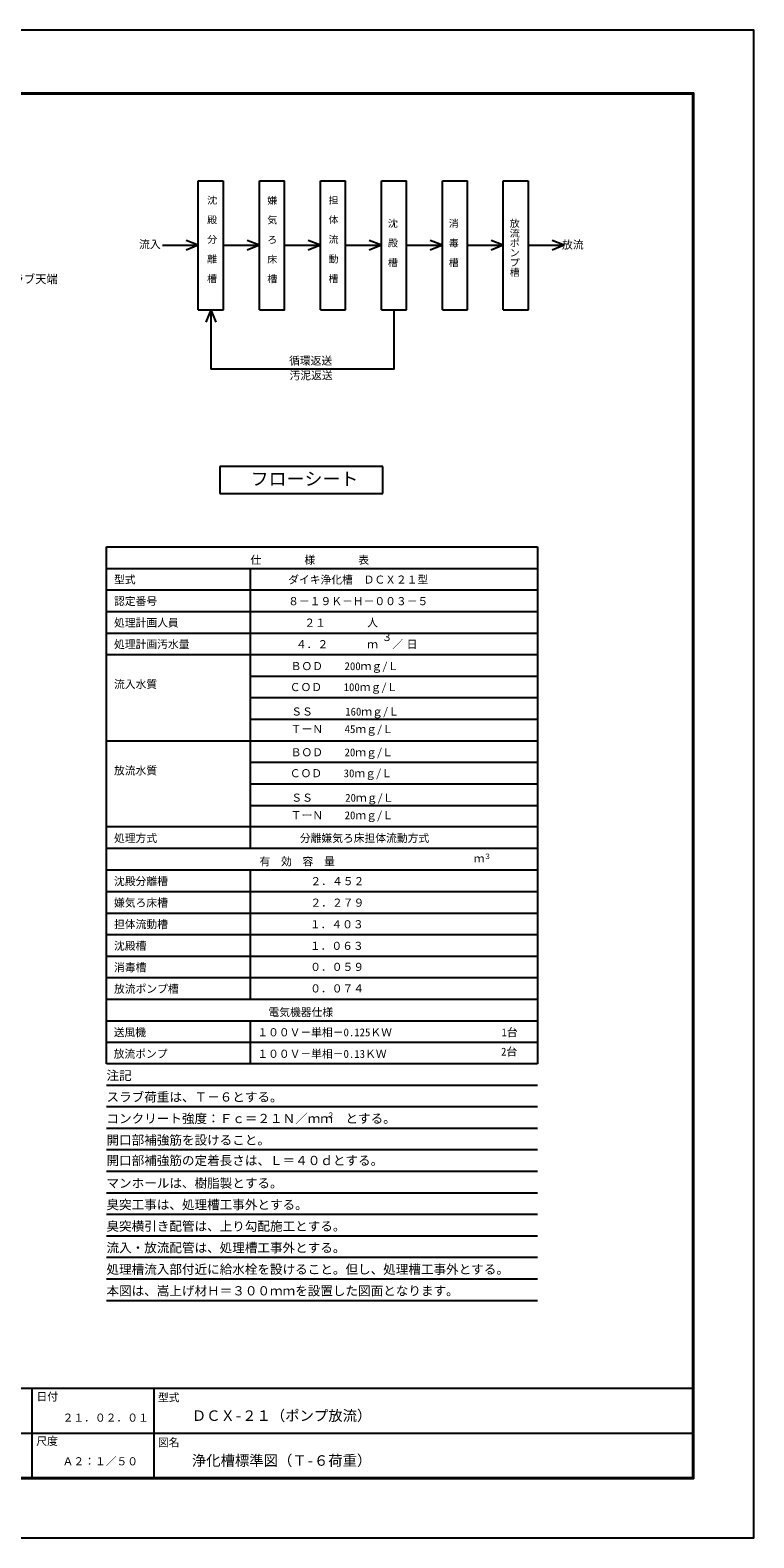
# Model space of a CAD drawing. Units: millimetres, scale not verified. Extents: x -14850 to 14850, y -10500 to 10500.
# Drawn here: x 4773 to 14850, y -10500 to 10500 of the extents above; entities that cross this region are included whole.
import ezdxf
from ezdxf.enums import TextEntityAlignment as Align

# ---------------------------------------------------------------- set-up
doc = ezdxf.new("R2010")
doc.units = ezdxf.units.MM
doc.header["$LTSCALE"] = 50
for name, color, linetype, lineweight in [('0-0_空気管', 3, 'Continuous', 25), ('0-2_文字', 5, 'Continuous', 25), ('0-5_水管', 3, 'Continuous', 25), ('0-8_図面枠', 7, 'Continuous', 25), ('0-9_Axis_waku', 7, 'Continuous', 25)]:
    doc.layers.add(name, color=color, linetype=linetype, lineweight=lineweight)
doc.styles.add('@ＭＳ ゴシック', font='')
doc.styles.add('ＭＳ ゴシック', font='')
doc.styles.get('@ＭＳ ゴシック').set_extended_font_data('@MS Gothic')
doc.styles.get('ＭＳ ゴシック').set_extended_font_data('MS Gothic')

msp = doc.modelspace()

# ---------------------------------------------------------------- linework, layer by layer
at = {"layer": '0-0_空気管', "color": 7}
for p, q in [((7114.83, 8403.42), (7462.7, 8403.42)), ((7114.83, 6603.42), (7114.83, 8403.42)), ((7464.82, 6603.42), (7464.82, 8403.42)), ((7964.82, 6603.42), (7964.82, 8403.42)), ((7964.82, 8403.42), (8314.8, 8403.42)), ((8814.81, 8403.42), (9162.67, 8403.42)), ((8814.81, 6603.42), (8814.81, 8403.42)), ((9164.79, 6603.42), (9164.79, 8403.42)), ((9664.79, 8403.42), (10012.65, 8403.42)), ((9664.79, 6603.42), (9664.79, 8403.42)), ((10014.78, 6603.42), (10014.78, 8403.42)), ((10513.28, 8403.42), (10861.14, 8403.42)), ((10513.28, 6603.42), (10513.28, 8403.42)), ((10863.27, 6603.42), (10863.27, 8403.42)), ((11361.78, 8403.42), (11709.64, 8403.42)), ((11361.78, 6603.42), (11361.78, 8403.42)), ((11711.77, 6603.42), (11711.77, 8403.42)), ((7114.83, 7503.42), (6945.17, 7572.11)), ((7964.82, 7503.42), (7795.17, 7572.11)), ((8814.81, 7503.42), (8645.15, 7572.11)), ((9664.79, 7503.42), (9495.14, 7572.11)), ((10513.28, 7503.42), (10343.64, 7572.11)), ((11361.78, 7503.42), (11192.13, 7572.11)), ((12209.63, 7503.42), (12039.99, 7572.11)), ((6614.83, 7503.42), (7114.83, 7503.42)), ((7114.83, 7503.42), (6945.17, 7434.73)), ((7464.82, 7503.42), (7964.82, 7503.42)), ((7964.82, 7503.42), (7795.17, 7434.73)), ((8314.8, 7503.42), (8814.81, 7503.42)), ((8814.81, 7503.42), (8645.15, 7434.73)), ((9164.79, 7503.42), (9664.79, 7503.42)), ((9664.79, 7503.42), (9495.14, 7434.73)), ((10013.29, 7503.42), (10513.28, 7503.42)), ((10513.28, 7503.42), (10343.64, 7434.73)), ((10861.79, 7503.42), (11361.78, 7503.42)), ((11361.78, 7503.42), (11192.13, 7434.73)), ((11709.64, 7503.42), (12209.63, 7503.42)), ((12209.63, 7503.42), (12039.99, 7434.73)), ((7114.83, 6603.42), (7463.34, 6603.42)), ((7289.08, 6603.42), (7220.39, 6433.77)), ((7289.08, 6603.42), (7289.08, 5775.92)), ((7289.08, 6603.42), (7357.77, 6433.77)), ((8814.81, 6603.42), (9163.31, 6603.42)), ((9664.79, 6603.42), (10013.29, 6603.42)), ((10513.28, 6603.42), (10861.79, 6603.42)), ((11361.78, 6603.42), (11710.28, 6603.42)), ((7413.99, 4424.33), (7413.99, 4048.53)), ((9685.86, 4424.33), (7413.99, 4424.33)), ((9685.86, 4048.53), (9685.86, 4424.33)), ((7413.99, 4048.53), (9685.86, 4048.53))]:
    msp.add_line(p, q, dxfattribs=at)
at = {"layer": '0-0_空気管'}
for p, q in [((5836.26, 3302.82), (11836.26, 3302.82)), ((5836.26, -3897.2), (5836.26, 3302.82)), ((11836.26, 3302.82), (11836.26, -3897.2)), ((5836.26, 3002.82), (11836.26, 3002.82)), ((7836.26, 3002.82), (7836.26, -897.21)), ((5836.26, 2702.82), (11836.26, 2702.82)), ((5836.26, 2402.82), (11836.26, 2402.82)), ((5836.26, 2102.82), (11836.26, 2102.82)), ((5836.26, 1802.82), (11836.26, 1802.82)), ((7836.26, 1502.82), (11836.26, 1502.82)), ((7836.26, 1202.81), (11836.26, 1202.81)), ((7836.26, 902.81), (11836.26, 902.81)), ((5836.26, 602.81), (11836.26, 602.81)), ((7836.26, 302.81), (11836.26, 302.81)), ((7836.26, 2.8), (11836.26, 2.8)), ((7836.26, -297.2), (11836.26, -297.2)), ((11836.26, -597.2), (5836.26, -597.2)), ((11836.26, -897.21), (5836.26, -897.21)), ((5836.26, -1197.21), (11836.26, -1197.21)), ((7836.26, -1197.21), (7836.26, -2997.2)), ((5836.26, -1497.2), (11836.26, -1497.2)), ((5836.26, -1797.2), (11836.26, -1797.2)), ((5836.26, -2097.2), (11836.26, -2097.2)), ((5836.26, -2397.2), (11836.26, -2397.2)), ((5836.26, -2697.2), (11836.26, -2697.2)), ((5836.26, -2997.2), (11836.26, -2997.2)), ((5836.26, -3297.2), (11836.26, -3297.2)), ((7836.26, -3297.2), (7836.26, -3897.2)), ((5836.26, -3597.2), (11836.26, -3597.2)), ((11836.26, -3897.2), (5836.26, -3897.2))]:
    msp.add_line(p, q, dxfattribs=at)
at = {"layer": '0-0_空気管', "color": 7}
for points in [[(7964.82, 6603.42), (8314.8, 6603.42), (8314.8, 8403.42)], [(9839.04, 6603.42), (9839.04, 5775.92), (7289.08, 5775.92)]]:
    msp.add_lwpolyline(points, dxfattribs=at)
at = {"layer": '0-5_水管'}
for p, q in [((11836.26, -4197.2), (5836.26, -4197.2)), ((11836.26, -4497.21), (5836.26, -4497.21)), ((11836.26, -4797.21), (5836.26, -4797.21)), ((11836.26, -5097.21), (5836.26, -5097.21)), ((11836.26, -5397.21), (5836.26, -5397.21)), ((11836.26, -5397.21), (5836.26, -5397.21)), ((11836.26, -5697.22), (5836.26, -5697.22)), ((11836.26, -5997.22), (5836.26, -5997.22)), ((11836.26, -6297.22), (5836.26, -6297.22)), ((11836.26, -6597.22), (5836.26, -6597.22)), ((11836.26, -6897.22), (5836.26, -6897.22)), ((11836.26, -7197.23), (5836.26, -7197.23))]:
    msp.add_line(p, q, dxfattribs=at)
at = {"layer": '0-8_図面枠'}
msp.add_lwpolyline([(-14850, -10500), (14850, -10500), (14850, 10500), (-14850, 10500)], close=True, dxfattribs=at)
at = {"layer": '0-9_Axis_waku'}
for p, q in [((-12964, 9629), (14014, 9629)), ((-12963, 9628), (14013, 9628)), ((-12962, 9627), (14012, 9627)), ((-12961, 9626), (14011, 9626)), ((-12960, 9625), (14010, 9625)), ((-12959, 9624), (14009, 9624)), ((-12958, 9623), (14008, 9623)), ((-12957, 9622), (14007, 9622)), ((-12956, 9621), (14006, 9621)), ((-12955, 9620), (14005, 9620)), ((-12954, 9619), (14004, 9619)), ((-12953, 9618), (14003, 9618)), ((-12952, 9617), (14002, 9617)), ((-12951, 9616), (14001, 9616)), ((-12950, 9615), (14000, 9615)), ((14000, -9665), (14000, 9615)), ((14001, -9666.01), (14001, 9616)), ((14002, -9667.01), (14002, 9617)), ((14003, -9668.01), (14003, 9618)), ((14004, -9669.01), (14004, 9619)), ((14005, -9670.01), (14005, 9620)), ((14006, -9671.01), (14006, 9621)), ((14007, -9672.01), (14007, 9622)), ((14008, -9673.01), (14008, 9623)), ((14009, -9674.01), (14009, 9624)), ((14010, -9675.01), (14010, 9625)), ((14011, -9676.01), (14011, 9626)), ((14012, -9677.01), (14012, 9627)), ((14013, -9678.01), (14013, 9628)), ((14014, -9679.01), (14014, 9629)), ((-12950, -8415), (14000, -8415)), ((4799.99, -9665), (4799.99, -8415)), ((6499.99, -9665), (6499.99, -8415)), ((399.99, -9040), (13999.99, -9040)), ((14014, -9679.01), (-12964, -9679.01)), ((14013, -9678.01), (-12963, -9678.01)), ((14012, -9677.01), (-12962, -9677.01)), ((14011, -9676.01), (-12961, -9676.01)), ((14010, -9675.01), (-12960, -9675.01)), ((14009, -9674.01), (-12959, -9674.01)), ((14008, -9673.01), (-12958, -9673.01)), ((14007, -9672.01), (-12957, -9672.01)), ((14006, -9671.01), (-12956, -9671.01)), ((14005, -9670.01), (-12955, -9670.01)), ((14004, -9669.01), (-12954, -9669.01)), ((14003, -9668.01), (-12953, -9668.01)), ((14002, -9667.01), (-12952, -9667.01)), ((14001, -9666.01), (-12951, -9666.01)), ((-12950, -9665), (14000, -9665))]:
    msp.add_line(p, q, dxfattribs=at)

# ---------------------------------------------------------------- texts
at = {"layer": '0-0_空気管', "color": 4}
for s, height, rotation, style, p in [('沈\u3000殿\u3000分\u3000離\u3000槽', 100, 270, '@ＭＳ ゴシック', (7223.92, 8202.07)), ('嫌\u3000気\u3000ろ\u3000床\u3000槽', 100, 270, '@ＭＳ ゴシック', (8061.73, 8198.02)), ('担\u3000体\u3000流\u3000動\u3000槽', 100, 270, '@ＭＳ ゴシック', (8913.83, 8202.07)), ('沈\u3000殿\u3000槽', 100, 270, '@ＭＳ ゴシック', (9740.29, 7878.42)), ('消\u3000毒\u3000槽', 100, 270, '@ＭＳ ゴシック', (10588.79, 7878.42)), ('放流ポンプ槽', 100, 270, '@ＭＳ ゴシック', (11437.28, 7878.42)), ('放流', 110, 0.001, 'ＭＳ ゴシック', (12179.59, 7422.6))]:
    msp.add_text(s, height=height, rotation=rotation, dxfattribs=dict(at, style=style)).set_placement(p, align=Align.BOTTOM_LEFT)
at = {"layer": '0-0_空気管', "color": 4, "style": 'ＭＳ ゴシック'}
for s, height, p in [('流入', 110, (6289.83, 7428.42)), ('循環返送', 110, (8378.41, 5807.36)), ('汚泥返送', 110, (8385.25, 5602.16)), ('フローシート', 183.3, (7842.91, 4103.93)), ('仕\u3000\u3000\u3000\u3000様\u3000\u3000\u3000\u3000表', 110, (7841.26, 3032.82)), ('型式', 110, (5941.26, 2757.82)), ('ダイキ浄化槽\u3000ＤＣＸ２１型', 110, (8366.26, 2757.82)), ('認定番号', 110, (5941.26, 2457.82)), ('８－１９Ｋ－Ｈ－００３－５', 110, (8366.26, 2457.82)), ('処理計画人員\u3000', 110, (5941.26, 2157.82)), ('人', 110, (9466.27, 2157.82)), ('２１', 110, (8591.26, 2157.82)), ('３', 110, (9666.26, 1957.83)), ('処理計画汚水量', 110, (5941.26, 1857.82)), ('４．２', 110, (8473.9, 1857.82)), ('ｍ', 110, (9466.27, 1857.82)), ('／', 110, (9816.26, 1857.82)), ('日', 110, (10016.27, 1857.82)), ('ＢＯＤ\u3000\u3000200ｍｇ/Ｌ', 110, (8400.69, 1552.83)), ('流入水質', 110, (5941.26, 1300.86)), ('ＣＯＤ\u3000\u3000100ｍｇ/Ｌ', 110, (8388.27, 1260.94)), ('ＳＳ\u3000\u3000\u3000160ｍｇ/Ｌ', 110, (8409.76, 920.12)), ('ＴーＮ\u3000\u300045ｍｇ/Ｌ', 110, (8402.08, 676.01)), ('ＢＯＤ\u3000\u300020ｍｇ/Ｌ', 110, (8400.69, 352.82)), ('放流水質', 110, (5941.26, 98.14)), ('ＣＯＤ\u3000\u300030ｍｇ/Ｌ', 110, (8388.27, 60.93)), ('ＳＳ\u3000\u3000\u300020ｍｇ/Ｌ', 110, (8409.76, -279.9)), ('ＴーＮ\u3000\u300020ｍｇ/Ｌ', 110, (8402.08, -524)), ('処理方式\u3000\u3000\u3000', 110, (5941.26, -842.2)), ('分離嫌気ろ床担体流動方式', 110, (8529.33, -842.2)), ('有\u3000効\u3000容\u3000量', 110, (7966.27, -1167.2)), ('ｍ', 110, (10949.67, -1125.91)), ('３', 73.31, (11091.26, -1067.21)), ('沈殿分離槽', 110, (5941.26, -1442.21)), ('２．４５２', 110, (8676.17, -1442.21)), ('嫌気ろ床槽', 110, (5941.26, -1742.21)), ('２．２７９', 110, (8676.17, -1742.2)), ('担体流動槽', 110, (5941.26, -2042.21)), ('１．４０３', 110, (8668.06, -2043.42)), ('沈殿槽', 110, (5941.26, -2342.21)), ('１．０６３', 110, (8668.06, -2343.42)), ('消毒槽', 110, (5941.26, -2642.21)), ('０．０５９', 110, (8672.67, -2636.65)), ('放流ポンプ槽', 110, (5941.26, -2942.21)), ('０．０７４', 110, (8672.67, -2936.65)), ('電気機器仕様', 110, (8091.26, -3267.2)), ('送風機', 110, (5936.27, -3547.2)), ('１００Ｖ－単相－0.125ＫＷ', 110, (7936.26, -3547.2)), ('1台', 110, (11336.27, -3547.2)), ('放流ポンプ', 110, (5936.27, -3847.2)), ('１００Ｖ－単相－0.13ＫＷ', 110, (7936.26, -3847.2)), ('2台', 110, (11329.84, -3816.34))]:
    msp.add_text(s, height=height, dxfattribs=at).set_placement(p, align=Align.BOTTOM_LEFT)
at = {"layer": '0-2_文字', "color": 4, "style": 'ＭＳ ゴシック'}
msp.add_text('基礎スラブ天端', height=115.5, dxfattribs=at).set_placement((4055.23, 6939.98), align=Align.BOTTOM_LEFT)
at = {"layer": '0-5_水管', "color": 4, "style": 'ＭＳ ゴシック'}
for s, height, p in [('注記', 128.4, (5836.26, -4161.88)), ('スラブ荷重は、Ｔ－６とする。', 128.4, (5836.26, -4461.88)), ('コンクリート強度：Ｆｃ＝２１Ｎ／ｍｍ\u3000とする。', 128.4, (5836.26, -4761.88)), ('２', 73.31, (8908.3, -4671.67)), ('開口部補強筋を設けること。', 128.4, (5836.26, -5061.88)), ('開口部補強筋の定着長さは、Ｌ＝４０ｄとする。', 128.4, (5836.26, -5346.54)), ('マンホールは、樹脂製とする。', 128.4, (5836.26, -5661.89)), ('臭突工事は、処理槽工事外とする。', 128.4, (5836.26, -5961.89)), ('臭突横引き配管は、上り勾配施工とする。', 128.4, (5836.26, -6261.89)), ('流入・放流配管は、処理槽工事外とする。', 128.4, (5836.26, -6561.9)), ('処理槽流入部付近に給水栓を設けること。但し、処理槽工事外とする。', 128.4, (5836.26, -6861.9)), ('本図は、嵩上げ材Ｈ＝３００ｍｍを設置した図面となります。', 128.4, (5836.26, -7161.9))]:
    msp.add_text(s, height=height, dxfattribs=at).set_placement(p, align=Align.BOTTOM_LEFT)
at = {"layer": '0-9_Axis_waku', "style": 'ＭＳ ゴシック'}
for s, height, p in [('日付', 110, (4861.32, -8621.57)), ('型式', 110, (6552.45, -8633.97)), ('２１．０２．０１', 110, (5224.99, -8915)), ('ＤＣＸ-２１（ポンプ放流）', 146.6, (7024.99, -8915)), ('尺度', 110, (4858.85, -9241.42)), ('図名', 110, (6552.45, -9258.97)), ('Ａ２：１／５０', 110, (5224.99, -9522.9)), ('浄化槽標準図（Ｔ-６荷重）', 146.6, (7024.99, -9540))]:
    msp.add_text(s, height=height, dxfattribs=at).set_placement(p, align=Align.BOTTOM_LEFT)

doc.saveas('drawing.dxf')
